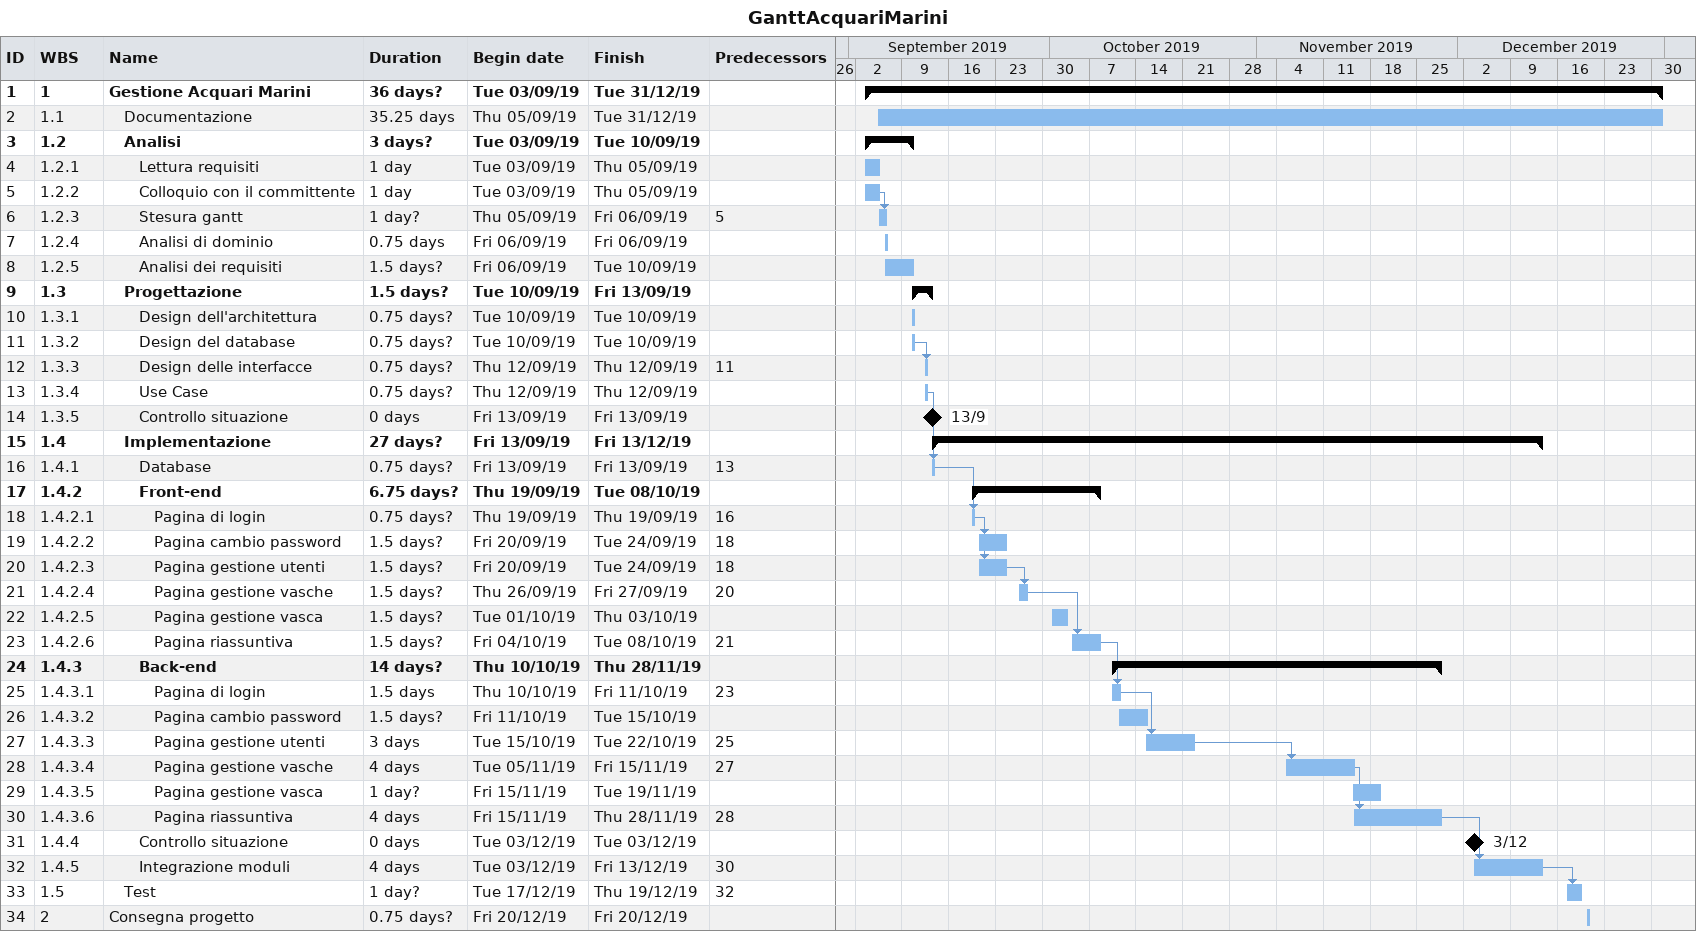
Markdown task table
GanttAcquariMarini

| ID | WBS | Task | Duration | Start | Finish | Predecessors |
|---|---|---|---|---|---|---|
| 1 | 1 | **Gestione Acquari Marini** | 36d? | 2019-09-03 | 2019-12-31 |  |
| 2 | 1.1 | Documentazione | 35.25d | 2019-09-05 | 2019-12-31 |  |
| 3 | 1.2 | **Analisi** | 3d? | 2019-09-03 | 2019-09-10 |  |
| 4 | 1.2.1 | Lettura requisiti | 1d | 2019-09-03 | 2019-09-05 |  |
| 5 | 1.2.2 | Colloquio con il committente | 1d | 2019-09-03 | 2019-09-05 |  |
| 6 | 1.2.3 | Stesura gantt | 1d? | 2019-09-05 | 2019-09-06 | 5 |
| 7 | 1.2.4 | Analisi di dominio | 0.75d | 2019-09-06 | 2019-09-06 |  |
| 8 | 1.2.5 | Analisi dei requisiti | 1.5d? | 2019-09-06 | 2019-09-10 |  |
| 9 | 1.3 | **Progettazione** | 1.5d? | 2019-09-10 | 2019-09-13 |  |
| 10 | 1.3.1 | Design dell'architettura | 0.75d? | 2019-09-10 | 2019-09-10 |  |
| 11 | 1.3.2 | Design del database | 0.75d? | 2019-09-10 | 2019-09-10 |  |
| 12 | 1.3.3 | Design delle interfacce | 0.75d? | 2019-09-12 | 2019-09-12 | 11 |
| 13 | 1.3.4 | Use Case | 0.75d? | 2019-09-12 | 2019-09-12 |  |
| 14 | 1.3.5 | Controllo situazione | 0d | 2019-09-13 | 2019-09-13 |  |
| 15 | 1.4 | **Implementazione** | 27d? | 2019-09-13 | 2019-12-13 |  |
| 16 | 1.4.1 | Database | 0.75d? | 2019-09-13 | 2019-09-13 | 13 |
| 17 | 1.4.2 | **Front-end** | 6.75d? | 2019-09-19 | 2019-10-08 |  |
| 18 | 1.4.2.1 | Pagina di login | 0.75d? | 2019-09-19 | 2019-09-19 | 16 |
| 19 | 1.4.2.2 | Pagina cambio password | 1.5d? | 2019-09-20 | 2019-09-24 | 18 |
| 20 | 1.4.2.3 | Pagina gestione utenti | 1.5d? | 2019-09-20 | 2019-09-24 | 18 |
| 21 | 1.4.2.4 | Pagina gestione vasche | 1.5d? | 2019-09-26 | 2019-09-27 | 20 |
| 22 | 1.4.2.5 | Pagina gestione vasca | 1.5d? | 2019-10-01 | 2019-10-03 |  |
| 23 | 1.4.2.6 | Pagina riassuntiva | 1.5d? | 2019-10-04 | 2019-10-08 | 21 |
| 24 | 1.4.3 | **Back-end** | 14d? | 2019-10-10 | 2019-11-28 |  |
| 25 | 1.4.3.1 | Pagina di login | 1.5d | 2019-10-10 | 2019-10-11 | 23 |
| 26 | 1.4.3.2 | Pagina cambio password | 1.5d? | 2019-10-11 | 2019-10-15 |  |
| 27 | 1.4.3.3 | Pagina gestione utenti | 3d | 2019-10-15 | 2019-10-22 | 25 |
| 28 | 1.4.3.4 | Pagina gestione vasche | 4d | 2019-11-05 | 2019-11-15 | 27 |
| 29 | 1.4.3.5 | Pagina gestione vasca | 1d? | 2019-11-15 | 2019-11-19 |  |
| 30 | 1.4.3.6 | Pagina riassuntiva | 4d | 2019-11-15 | 2019-11-28 | 28 |
| 31 | 1.4.4 | Controllo situazione | 0d | 2019-12-03 | 2019-12-03 |  |
| 32 | 1.4.5 | Integrazione moduli | 4d | 2019-12-03 | 2019-12-13 | 30 |
| 33 | 1.5 | Test | 1d? | 2019-12-17 | 2019-12-19 | 32 |
| 34 | 2 | Consegna progetto | 0.75d? | 2019-12-20 | 2019-12-20 |  |
